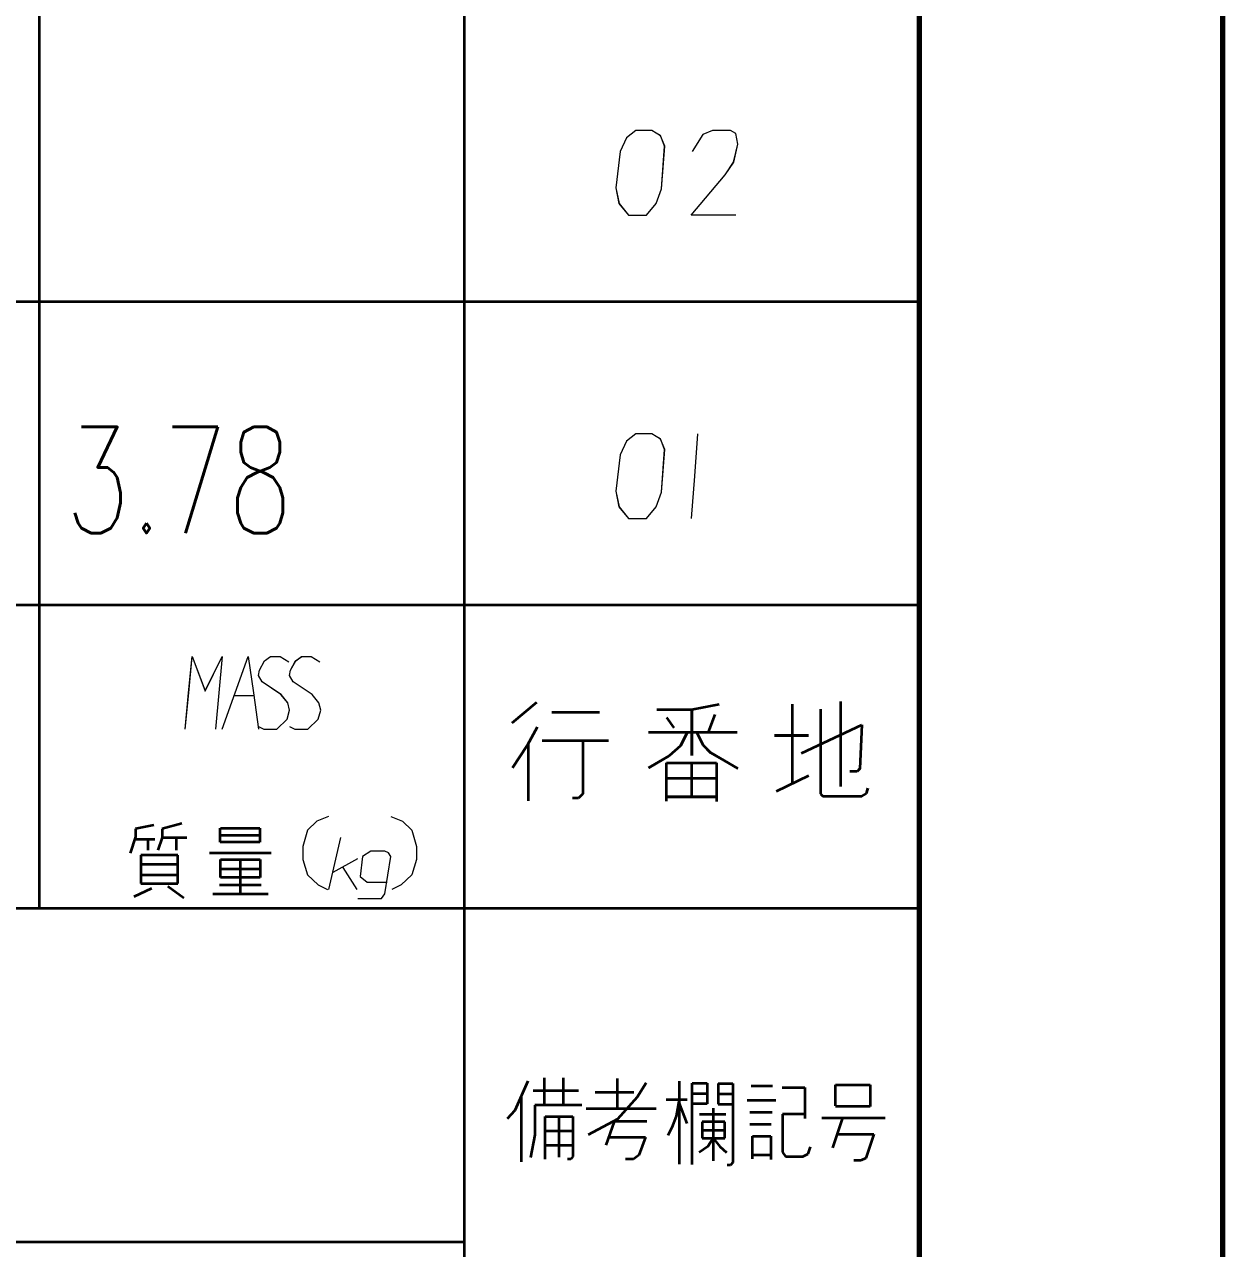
# Model space of a CAD drawing. Header units: millimetres. Extents: x 1333 to 104182, y -62616 to -5704.
# Drawn here: x 51364.57 to 51404.07, y -62463.49 to -62423.14 of the extents above; entities that cross this region are included whole.
import ezdxf
from ezdxf.enums import TextEntityAlignment as Align

# ---------------------------------------------------------------- set-up
doc = ezdxf.new("R2010")
doc.units = ezdxf.units.MM
doc.header["$LTSCALE"] = 0.5
for name, color, linetype in [('08', 1, 'Continuous'), ('11', 3, 'Continuous'), ('SHM_LABEL', 40, 'Continuous')]:
    doc.layers.add(name, color=color, linetype=linetype)
doc.styles.get("Standard").update_dxf_attribs({"font": 'simplex.shx'})

# ---------------------------------------------------------------- blocks, each defined once
blk = doc.blocks.new('D')
at = {"color": 7, "lineweight": 35}
for p, q in [((54356.08, -14049.043), (54076.08, -14049.043)), ((54356.08, -14069.043), (54076.08, -14069.043))]:
    blk.add_line(p, q, dxfattribs=at)
at = {"color": 7, "lineweight": 35, "ltscale": 0.25}
for p, q in [((54298.08, -14069.043), (54298.08, -14049.043)), ((54326.08, -14049.043), (54326.08, -14069.043))]:
    blk.add_line(p, q, dxfattribs=at)
blk = doc.blocks.new('arwear')
at = {"layer": '08', "color": 3, "xscale": 0.5, "yscale": 0.5, "zscale": 0.5}
for p in [(26347.04, -5582.506), (26347.04, -5592.506)]:
    blk.add_blockref('D', p, dxfattribs=at)
blk = doc.blocks.new('999')
at = {"color": 7, "lineweight": 70}
for p, q in [((75924.98, -10161.12), (75924.98, -11943.12)), ((75894.98, -10191.12), (75894.98, -11913.12))]:
    blk.add_line(p, q, dxfattribs=at)
at = {"color": 7, "lineweight": 35, "ltscale": 0.25}
for p, q in [((75807.98, -11391.12), (75807.98, -11331.12)), ((75849.98, -11361.12), (75849.98, -11391.12)), ((75894.98, -11391.12), (75894.98, -11361.12)), ((75807.98, -11421.12), (75807.98, -11391.12)), ((75849.98, -11391.12), (75849.98, -11421.12)), ((75894.98, -11421.12), (75894.98, -11391.12)), ((75807.98, -11451.12), (75807.98, -11421.12)), ((75807.98, -11451.12), (75807.98, -11421.12)), ((75849.98, -11421.12), (75849.98, -11451.12)), ((75849.98, -11421.12), (75849.98, -11451.12)), ((75894.98, -11451.12), (75894.98, -11421.12)), ((75894.98, -11451.12), (75894.98, -11421.12))]:
    blk.add_line(p, q, dxfattribs=at)
at = {"color": 7, "lineweight": 35}
for p, q in [((75894.98, -11391.12), (75474.98, -11391.12)), ((75894.98, -11421.12), (75474.98, -11421.12)), ((75894.98, -11421.12), (75474.98, -11421.12)), ((75894.98, -11421.12), (75474.98, -11421.12)), ((75894.98, -11451.12), (75474.98, -11451.12)), ((75894.98, -11451.12), (75474.98, -11451.12)), ((75894.98, -11451.12), (75474.98, -11451.12)), ((75894.98, -11451.12), (75474.98, -11451.12)), ((75849.98, -11451.12), (75849.98, -11913.12)), ((75894.98, -11451.12), (75894.98, -11913.12)), ((75849.98, -11484.12), (75474.98, -11484.12))]:
    blk.add_line(p, q, dxfattribs=at)
at = {"color": 7, "lineweight": 35, "ltscale": 0.02639}
blk.add_line((75857.12, -11430.76), (75854.69, -11432.79), dxfattribs=at)
blk.add_line((75857.12, -11430.76), (75854.69, -11432.79), dxfattribs=at)
at = {"color": 7, "lineweight": 35, "ltscale": 0.028625}
for p, q in [((75872.48, -11431.49), (75869.04, -11431.49)), ((75872.48, -11431.49), (75869.04, -11431.49)), ((75886.71, -11468.58), (75890.14, -11468.58)), ((75890.14, -11470.72), (75886.71, -11470.72))]:
    blk.add_line(p, q, dxfattribs=at)
at = {"color": 7, "lineweight": 35, "ltscale": 0.023127}
blk.add_line((75875.2, -11430.95), (75872.48, -11431.49), dxfattribs=at)
blk.add_line((75875.2, -11430.95), (75872.48, -11431.49), dxfattribs=at)
at = {"color": 7, "lineweight": 35, "ltscale": 0.037607}
blk.add_line((75872.48, -11431.49), (75872.48, -11436), dxfattribs=at)
blk.add_line((75872.48, -11431.49), (75872.48, -11436), dxfattribs=at)
at = {"color": 7, "lineweight": 35, "ltscale": 0.065408}
blk.add_line((75882.43, -11430.92), (75882.43, -11438.77), dxfattribs=at)
blk.add_line((75882.43, -11430.92), (75882.43, -11438.77), dxfattribs=at)
at = {"color": 7, "lineweight": 35, "ltscale": 0.069867}
blk.add_line((75885.21, -11431.4), (75885.21, -11439.78), dxfattribs=at)
blk.add_line((75885.21, -11431.4), (75885.21, -11439.78), dxfattribs=at)
at = {"color": 7, "lineweight": 35, "ltscale": 0.070016}
blk.add_line((75887.2, -11430.65), (75887.2, -11439.05), dxfattribs=at)
blk.add_line((75887.2, -11430.65), (75887.2, -11439.05), dxfattribs=at)
at = {"color": 7, "lineweight": 35, "ltscale": 0.03916}
blk.add_line((75858.67, -11431.72), (75863.37, -11431.72), dxfattribs=at)
blk.add_line((75858.67, -11431.72), (75863.37, -11431.72), dxfattribs=at)
at = {"color": 7, "lineweight": 35, "ltscale": 0.010549}
blk.add_line((75869.99, -11432.24), (75870.72, -11433.27), dxfattribs=at)
blk.add_line((75869.99, -11432.24), (75870.72, -11433.27), dxfattribs=at)
at = {"color": 7, "lineweight": 35, "ltscale": 0.015426}
blk.add_line((75874.76, -11431.95), (75874.1, -11433.68), dxfattribs=at)
blk.add_line((75874.76, -11431.95), (75874.1, -11433.68), dxfattribs=at)
at = {"color": 7, "lineweight": 35, "ltscale": 0.017352}
blk.add_line((75857.19, -11433.18), (75856.21, -11435.02), dxfattribs=at)
blk.add_line((75857.19, -11433.18), (75856.21, -11435.02), dxfattribs=at)
at = {"color": 7, "lineweight": 35, "ltscale": 0.072974}
blk.add_line((75868.21, -11433.68), (75876.96, -11433.68), dxfattribs=at)
blk.add_line((75868.21, -11433.68), (75876.96, -11433.68), dxfattribs=at)
at = {"color": 7, "lineweight": 35, "ltscale": 0.012622}
blk.add_line((75872.05, -11433.68), (75871.38, -11435.04), dxfattribs=at)
blk.add_line((75872.05, -11433.68), (75871.38, -11435.04), dxfattribs=at)
at = {"color": 7, "lineweight": 35, "ltscale": 0.012158}
blk.add_line((75872.96, -11433.68), (75873.62, -11434.99), dxfattribs=at)
blk.add_line((75872.96, -11433.68), (75873.62, -11434.99), dxfattribs=at)
at = {"color": 7, "lineweight": 35, "ltscale": 0.054833}
blk.add_line((75883.35, -11435.77), (75889.3, -11432.95), dxfattribs=at)
blk.add_line((75883.35, -11435.77), (75889.3, -11432.95), dxfattribs=at)
at = {"color": 7, "lineweight": 35, "ltscale": 0.036301}
blk.add_line((75889.3, -11432.95), (75889.12, -11437.3), dxfattribs=at)
blk.add_line((75889.3, -11432.95), (75889.12, -11437.3), dxfattribs=at)
at = {"color": 7, "lineweight": 35, "ltscale": 0.021878}
blk.add_line((75856.21, -11435.02), (75854.77, -11437.22), dxfattribs=at)
blk.add_line((75856.21, -11435.02), (75854.77, -11437.22), dxfattribs=at)
at = {"color": 7, "lineweight": 35, "ltscale": 0.046985}
blk.add_line((75856.31, -11434.84), (75856.31, -11440.48), dxfattribs=at)
blk.add_line((75856.31, -11434.84), (75856.31, -11440.48), dxfattribs=at)
at = {"color": 7, "lineweight": 35, "ltscale": 0.054578}
blk.add_line((75857.69, -11434.5), (75864.24, -11434.5), dxfattribs=at)
blk.add_line((75857.69, -11434.5), (75864.24, -11434.5), dxfattribs=at)
at = {"color": 7, "lineweight": 35, "ltscale": 0.044}
blk.add_line((75861.73, -11434.5), (75861.73, -11439.78), dxfattribs=at)
blk.add_line((75861.73, -11434.5), (75861.73, -11439.78), dxfattribs=at)
at = {"color": 7, "lineweight": 35, "ltscale": 0.012421}
blk.add_line((75871.38, -11435.04), (75870.25, -11436.02), dxfattribs=at)
blk.add_line((75871.38, -11435.04), (75870.25, -11436.02), dxfattribs=at)
at = {"color": 7, "lineweight": 35, "ltscale": 0.008514}
blk.add_line((75873.62, -11434.99), (75874.33, -11435.72), dxfattribs=at)
blk.add_line((75873.62, -11434.99), (75874.33, -11435.72), dxfattribs=at)
at = {"color": 7, "lineweight": 35, "ltscale": 0.02804}
blk.add_line((75880.67, -11434), (75884.03, -11434), dxfattribs=at)
blk.add_line((75880.67, -11434), (75884.03, -11434), dxfattribs=at)
at = {"color": 7, "lineweight": 35, "ltscale": 0.019623}
blk.add_line((75870.25, -11436.02), (75868.23, -11437.22), dxfattribs=at)
blk.add_line((75870.25, -11436.02), (75868.23, -11437.22), dxfattribs=at)
at = {"color": 7, "lineweight": 35, "ltscale": 0.025993}
blk.add_line((75874.33, -11435.72), (75877.04, -11437.27), dxfattribs=at)
blk.add_line((75874.33, -11435.72), (75877.04, -11437.27), dxfattribs=at)
at = {"color": 7, "lineweight": 35, "ltscale": 0.031512}
blk.add_line((75869.99, -11440.5), (75869.99, -11436.72), dxfattribs=at)
blk.add_line((75869.99, -11440.5), (75869.99, -11436.72), dxfattribs=at)
at = {"color": 7, "lineweight": 35, "ltscale": 0.041235}
for p, q in [((75869.99, -11436.72), (75874.94, -11436.72)), ((75869.99, -11436.72), (75874.94, -11436.72)), ((75869.99, -11438.23), (75874.94, -11438.23)), ((75869.99, -11438.23), (75874.94, -11438.23)), ((75869.99, -11440.07), (75874.94, -11440.07)), ((75869.99, -11440.07), (75874.94, -11440.07))]:
    blk.add_line(p, q, dxfattribs=at)
at = {"color": 7, "lineweight": 35, "ltscale": 0.027945}
blk.add_line((75872.46, -11436.72), (75872.46, -11440.07), dxfattribs=at)
blk.add_line((75872.46, -11436.72), (75872.46, -11440.07), dxfattribs=at)
at = {"color": 7, "lineweight": 35, "ltscale": 0.031812}
blk.add_line((75874.94, -11436.72), (75874.94, -11440.53), dxfattribs=at)
blk.add_line((75874.94, -11436.72), (75874.94, -11440.53), dxfattribs=at)
at = {"color": 7, "lineweight": 35, "ltscale": 0.003253}
blk.add_line((75889.12, -11437.3), (75888.84, -11437.57), dxfattribs=at)
blk.add_line((75889.12, -11437.3), (75888.84, -11437.57), dxfattribs=at)
at = {"color": 7, "lineweight": 35, "ltscale": 0.029468}
blk.add_line((75880.88, -11439.52), (75884.07, -11437.98), dxfattribs=at)
blk.add_line((75880.88, -11439.52), (75884.07, -11437.98), dxfattribs=at)
at = {"color": 7, "lineweight": 35, "ltscale": 0.006091}
blk.add_line((75888.84, -11437.57), (75888.11, -11437.57), dxfattribs=at)
blk.add_line((75888.84, -11437.57), (75888.11, -11437.57), dxfattribs=at)
at = {"color": 7, "lineweight": 35, "ltscale": 0.005248}
blk.add_line((75861.73, -11439.78), (75861.28, -11440.23), dxfattribs=at)
blk.add_line((75861.73, -11439.78), (75861.28, -11440.23), dxfattribs=at)
at = {"color": 7, "lineweight": 35, "ltscale": 0.002838}
blk.add_line((75885.21, -11439.78), (75885.44, -11440.03), dxfattribs=at)
blk.add_line((75885.21, -11439.78), (75885.44, -11440.03), dxfattribs=at)
at = {"color": 7, "lineweight": 35, "ltscale": 0.004571}
blk.add_line((75889.3, -11440.03), (75889.78, -11439.76), dxfattribs=at)
blk.add_line((75889.3, -11440.03), (75889.78, -11439.76), dxfattribs=at)
at = {"color": 7, "lineweight": 35, "ltscale": 0.004498}
blk.add_line((75889.78, -11439.76), (75889.92, -11439.24), dxfattribs=at)
blk.add_line((75889.78, -11439.76), (75889.92, -11439.24), dxfattribs=at)
at = {"color": 7, "lineweight": 35, "ltscale": 0.005042}
blk.add_line((75861.28, -11440.23), (75860.68, -11440.23), dxfattribs=at)
blk.add_line((75861.28, -11440.23), (75860.68, -11440.23), dxfattribs=at)
at = {"color": 7, "lineweight": 35, "ltscale": 0.03219}
blk.add_line((75885.44, -11440.03), (75889.3, -11440.03), dxfattribs=at)
blk.add_line((75885.44, -11440.03), (75889.3, -11440.03), dxfattribs=at)
at = {"color": 7, "lineweight": 35, "ltscale": 0.015447}
blk.add_line((75819.29, -11442.88), (75817.47, -11443.25), dxfattribs=at)
blk.add_line((75819.29, -11442.88), (75817.47, -11443.25), dxfattribs=at)
at = {"color": 7, "lineweight": 35, "ltscale": 0.006639}
blk.add_line((75817.47, -11443.25), (75817.48, -11444.04), dxfattribs=at)
blk.add_line((75817.47, -11443.25), (75817.48, -11444.04), dxfattribs=at)
at = {"color": 7, "lineweight": 35, "ltscale": 0.016794}
blk.add_line((75822.06, -11442.72), (75820.11, -11443.25), dxfattribs=at)
blk.add_line((75822.06, -11442.72), (75820.11, -11443.25), dxfattribs=at)
at = {"color": 7, "lineweight": 35, "ltscale": 0.007231}
blk.add_line((75820.11, -11443.25), (75820.12, -11444.11), dxfattribs=at)
blk.add_line((75820.11, -11443.25), (75820.12, -11444.11), dxfattribs=at)
at = {"color": 7, "lineweight": 35, "ltscale": 0.011401}
for p, q in [((75825.86, -11444.57), (75825.86, -11443.2)), ((75825.86, -11444.57), (75825.86, -11443.2)), ((75829.78, -11443.2), (75829.78, -11444.57)), ((75829.78, -11443.2), (75829.78, -11444.57))]:
    blk.add_line(p, q, dxfattribs=at)
at = {"color": 7, "lineweight": 35, "ltscale": 0.032544}
blk.add_line((75825.87, -11443.2), (75829.78, -11443.2), dxfattribs=at)
blk.add_line((75825.87, -11443.2), (75829.78, -11443.2), dxfattribs=at)
at = {"color": 7, "lineweight": 35, "ltscale": 0.01413}
blk.add_line((75817.48, -11444.04), (75816.95, -11445.65), dxfattribs=at)
blk.add_line((75817.48, -11444.04), (75816.95, -11445.65), dxfattribs=at)
at = {"color": 7, "lineweight": 35, "ltscale": 0.016614}
blk.add_line((75817.41, -11444.27), (75819.4, -11444.27), dxfattribs=at)
blk.add_line((75817.41, -11444.27), (75819.4, -11444.27), dxfattribs=at)
at = {"color": 7, "lineweight": 35, "ltscale": 0.008987}
blk.add_line((75818.69, -11444.27), (75818.69, -11445.35), dxfattribs=at)
blk.add_line((75818.69, -11444.27), (75818.69, -11445.35), dxfattribs=at)
at = {"color": 7, "lineweight": 35, "ltscale": 0.010905}
blk.add_line((75820.12, -11444.11), (75819.7, -11445.35), dxfattribs=at)
blk.add_line((75820.12, -11444.11), (75819.7, -11445.35), dxfattribs=at)
at = {"color": 7, "lineweight": 35, "ltscale": 0.020239}
blk.add_line((75820.12, -11444.11), (75822.55, -11444.11), dxfattribs=at)
blk.add_line((75820.12, -11444.11), (75822.55, -11444.11), dxfattribs=at)
at = {"color": 7, "lineweight": 35, "ltscale": 0.010315}
blk.add_line((75821.5, -11444.11), (75821.5, -11445.35), dxfattribs=at)
blk.add_line((75821.5, -11444.11), (75821.5, -11445.35), dxfattribs=at)
at = {"color": 7, "lineweight": 35, "ltscale": 0.032642}
for p, q in [((75825.86, -11443.87), (75829.78, -11443.87)), ((75825.86, -11443.87), (75829.78, -11443.87)), ((75829.78, -11444.57), (75825.86, -11444.57)), ((75829.78, -11444.57), (75825.86, -11444.57)), ((75825.89, -11446.3), (75829.8, -11446.3)), ((75825.89, -11446.3), (75829.8, -11446.3)), ((75825.89, -11447.21), (75829.8, -11447.21)), ((75825.89, -11447.21), (75829.8, -11447.21)), ((75829.8, -11448.08), (75825.89, -11448.08)), ((75829.8, -11448.08), (75825.89, -11448.08))]:
    blk.add_line(p, q, dxfattribs=at)
at = {"color": 7, "lineweight": 35, "ltscale": 0.030408}
for p, q in [((75821.66, -11445.84), (75818.01, -11445.84)), ((75821.66, -11445.84), (75818.01, -11445.84)), ((75818.01, -11446.73), (75821.66, -11446.73)), ((75818.01, -11446.73), (75821.66, -11446.73)), ((75818.01, -11447.8), (75821.66, -11447.8)), ((75818.01, -11447.8), (75821.66, -11447.8)), ((75818.01, -11448.67), (75821.66, -11448.67)), ((75818.01, -11448.67), (75821.66, -11448.67))]:
    blk.add_line(p, q, dxfattribs=at)
at = {"color": 7, "lineweight": 35, "ltscale": 0.023593}
for p, q in [((75818.01, -11445.84), (75818.01, -11448.67)), ((75818.01, -11445.84), (75818.01, -11448.67)), ((75821.66, -11448.67), (75821.66, -11445.84)), ((75821.66, -11448.67), (75821.66, -11445.84))]:
    blk.add_line(p, q, dxfattribs=at)
at = {"color": 7, "lineweight": 35, "ltscale": 0.050842}
blk.add_line((75824.79, -11445.63), (75830.9, -11445.63), dxfattribs=at)
blk.add_line((75824.79, -11445.63), (75830.9, -11445.63), dxfattribs=at)
at = {"color": 7, "lineweight": 35, "ltscale": 0.014771}
blk.add_line((75825.89, -11448.07), (75825.89, -11446.3), dxfattribs=at)
blk.add_line((75825.89, -11448.07), (75825.89, -11446.3), dxfattribs=at)
at = {"color": 7, "lineweight": 35, "ltscale": 0.028152}
blk.add_line((75827.82, -11446.3), (75827.82, -11449.68), dxfattribs=at)
blk.add_line((75827.82, -11446.3), (75827.82, -11449.68), dxfattribs=at)
at = {"color": 7, "lineweight": 35, "ltscale": 0.014868}
blk.add_line((75829.8, -11446.3), (75829.8, -11448.08), dxfattribs=at)
blk.add_line((75829.8, -11446.3), (75829.8, -11448.08), dxfattribs=at)
at = {"color": 7, "lineweight": 35, "ltscale": 0.016035}
blk.add_line((75819.05, -11449.15), (75817.32, -11449.99), dxfattribs=at)
blk.add_line((75819.05, -11449.15), (75817.32, -11449.99), dxfattribs=at)
at = {"color": 7, "lineweight": 35, "ltscale": 0.01644}
blk.add_line((75820.66, -11448.91), (75822.25, -11450.08), dxfattribs=at)
blk.add_line((75820.66, -11448.91), (75822.25, -11450.08), dxfattribs=at)
at = {"color": 7, "lineweight": 35, "ltscale": 0.034326}
blk.add_line((75825.8, -11448.78), (75829.92, -11448.78), dxfattribs=at)
blk.add_line((75825.8, -11448.78), (75829.92, -11448.78), dxfattribs=at)
at = {"color": 7, "lineweight": 35, "ltscale": 0.045605}
blk.add_line((75825.13, -11449.68), (75830.6, -11449.68), dxfattribs=at)
blk.add_line((75825.13, -11449.68), (75830.6, -11449.68), dxfattribs=at)
at = {"color": 7, "lineweight": 35, "ltscale": 0.026489}
blk.add_line((75856.29, -11468.2), (75854.98, -11471.1), dxfattribs=at)
at = {"color": 7, "lineweight": 35, "ltscale": 0.022592}
for p, q in [((75857.94, -11470.58), (75857.94, -11467.87)), ((75859.76, -11467.87), (75859.76, -11470.58))]:
    blk.add_line(p, q, dxfattribs=at)
at = {"color": 7, "lineweight": 35, "ltscale": 0.024792}
blk.add_line((75865.1, -11467.93), (75865.1, -11470.9), dxfattribs=at)
at = {"color": 7, "lineweight": 35, "ltscale": 0.013913}
blk.add_line((75867.97, -11468.38), (75867.08, -11469.79), dxfattribs=at)
at = {"color": 7, "lineweight": 35, "ltscale": 0.068463}
blk.add_line((75871.25, -11468.2), (75871.25, -11476.41), dxfattribs=at)
at = {"color": 7, "lineweight": 35, "ltscale": 0.012268}
for p, q in [((75872.53, -11468.41), (75874, -11468.41)), ((75872.53, -11469.42), (75874, -11469.42)), ((75874, -11470.45), (75872.53, -11470.45))]:
    blk.add_line(p, q, dxfattribs=at)
at = {"color": 7, "lineweight": 35, "ltscale": 0.067004}
blk.add_line((75872.53, -11476.45), (75872.53, -11468.41), dxfattribs=at)
at = {"color": 7, "lineweight": 35, "ltscale": 0.016992}
blk.add_line((75874, -11468.41), (75874, -11470.45), dxfattribs=at)
at = {"color": 7, "lineweight": 35, "ltscale": 0.016995}
blk.add_line((75875.11, -11468.43), (75875.11, -11470.47), dxfattribs=at)
at = {"color": 7, "lineweight": 35, "ltscale": 0.012109}
for p, q in [((75875.11, -11468.43), (75876.56, -11468.43)), ((75875.11, -11469.46), (75876.56, -11469.46)), ((75875.11, -11470.47), (75876.56, -11470.47))]:
    blk.add_line(p, q, dxfattribs=at)
at = {"color": 7, "lineweight": 35, "ltscale": 0.065225}
blk.add_line((75876.56, -11468.43), (75876.56, -11476.26), dxfattribs=at)
at = {"color": 7, "lineweight": 35, "ltscale": 0.017529}
blk.add_line((75878.36, -11468.67), (75880.47, -11468.67), dxfattribs=at)
at = {"color": 7, "lineweight": 35, "ltscale": 0.018738}
blk.add_line((75881.44, -11468.84), (75883.68, -11468.84), dxfattribs=at)
at = {"color": 7, "lineweight": 35, "ltscale": 0.025366}
blk.add_line((75883.68, -11468.84), (75883.68, -11471.89), dxfattribs=at)
at = {"color": 7, "lineweight": 35, "ltscale": 0.017297}
blk.add_line((75886.71, -11470.65), (75886.71, -11468.58), dxfattribs=at)
at = {"color": 7, "lineweight": 35, "ltscale": 0.017828}
blk.add_line((75890.14, -11468.58), (75890.14, -11470.72), dxfattribs=at)
at = {"color": 7, "lineweight": 35, "ltscale": 0.05408}
blk.add_line((75855.62, -11469.69), (75855.62, -11476.18), dxfattribs=at)
at = {"color": 7, "lineweight": 35, "ltscale": 0.037341}
blk.add_line((75856.8, -11469.13), (75861.28, -11469.13), dxfattribs=at)
at = {"color": 7, "lineweight": 35, "ltscale": 0.03197}
blk.add_line((75862.92, -11469.31), (75866.76, -11469.31), dxfattribs=at)
at = {"color": 7, "lineweight": 35, "ltscale": 0.024245}
blk.add_line((75867.08, -11469.79), (75865.14, -11471.96), dxfattribs=at)
at = {"color": 7, "lineweight": 35, "ltscale": 0.017285}
blk.add_line((75869.97, -11470.02), (75872.05, -11470.02), dxfattribs=at)
at = {"color": 7, "lineweight": 35, "ltscale": 0.013968}
blk.add_line((75871.25, -11470.02), (75870.96, -11471.67), dxfattribs=at)
at = {"color": 7, "lineweight": 35, "ltscale": 0.023584}
blk.add_line((75877.98, -11470.1), (75880.81, -11470.1), dxfattribs=at)
at = {"color": 7, "lineweight": 35, "ltscale": 0.009398}
blk.add_line((75854.98, -11471.1), (75854.22, -11471.93), dxfattribs=at)
at = {"color": 7, "lineweight": 35, "ltscale": 0.038745}
blk.add_line((75861.62, -11470.58), (75856.97, -11470.58), dxfattribs=at)
at = {"color": 7, "lineweight": 35, "ltscale": 0.024649}
blk.add_line((75856.97, -11470.58), (75856.97, -11473.53), dxfattribs=at)
at = {"color": 7, "lineweight": 35, "ltscale": 0.057776}
blk.add_line((75862.05, -11470.9), (75868.98, -11470.9), dxfattribs=at)
at = {"color": 7, "lineweight": 35, "ltscale": 0.018589}
blk.add_line((75871.2, -11470.31), (75872.01, -11472.39), dxfattribs=at)
at = {"color": 7, "lineweight": 35, "ltscale": 0.021643}
blk.add_line((75873.27, -11471.46), (75875.86, -11471.46), dxfattribs=at)
at = {"color": 7, "lineweight": 35, "ltscale": 0.043378}
blk.add_line((75874.62, -11470.88), (75874.62, -11476.08), dxfattribs=at)
at = {"color": 7, "lineweight": 35, "ltscale": 0.018542}
for p, q in [((75878.22, -11471.27), (75880.44, -11471.27)), ((75883.68, -11471.46), (75881.46, -11471.46))]:
    blk.add_line(p, q, dxfattribs=at)
at = {"color": 7, "lineweight": 35, "ltscale": 0.022888}
for p, q in [((75857.99, -11471.69), (75860.73, -11471.69)), ((75857.99, -11473.13), (75860.73, -11473.13)), ((75857.99, -11474.53), (75860.73, -11474.53))]:
    blk.add_line(p, q, dxfattribs=at)
at = {"color": 7, "lineweight": 35, "ltscale": 0.035175}
blk.add_line((75857.99, -11475.91), (75857.99, -11471.69), dxfattribs=at)
at = {"color": 7, "lineweight": 35, "ltscale": 0.033734}
blk.add_line((75859.33, -11471.69), (75859.33, -11475.73), dxfattribs=at)
at = {"color": 7, "lineweight": 35, "ltscale": 0.033121}
blk.add_line((75860.73, -11471.69), (75860.73, -11475.66), dxfattribs=at)
at = {"color": 7, "lineweight": 35, "ltscale": 0.027368}
blk.add_line((75865.14, -11471.96), (75862.25, -11473.52), dxfattribs=at)
at = {"color": 7, "lineweight": 35, "ltscale": 0.020655}
blk.add_line((75864.83, -11472.2), (75863.98, -11474.53), dxfattribs=at)
at = {"color": 7, "lineweight": 35, "ltscale": 0.026672}
blk.add_line((75868.03, -11472.2), (75864.83, -11472.2), dxfattribs=at)
at = {"color": 7, "lineweight": 35, "ltscale": 0.010094}
blk.add_line((75870.96, -11471.67), (75870.52, -11472.8), dxfattribs=at)
at = {"color": 7, "lineweight": 35, "ltscale": 0.013272}
for p, q in [((75873.52, -11472.24), (75873.52, -11473.83)), ((75875.75, -11473.83), (75875.75, -11472.24))]:
    blk.add_line(p, q, dxfattribs=at)
at = {"color": 7, "lineweight": 35, "ltscale": 0.018579}
for p, q in [((75875.75, -11472.24), (75873.52, -11472.24)), ((75873.52, -11473.05), (75875.75, -11473.05)), ((75873.52, -11473.83), (75875.75, -11473.83))]:
    blk.add_line(p, q, dxfattribs=at)
at = {"color": 7, "lineweight": 35, "ltscale": 0.017737}
blk.add_line((75878.22, -11472.47), (75880.35, -11472.47), dxfattribs=at)
at = {"color": 7, "lineweight": 35, "ltscale": 0.031509}
blk.add_line((75881.46, -11471.46), (75881.46, -11475.24), dxfattribs=at)
at = {"color": 7, "lineweight": 35, "ltscale": 0.052173}
blk.add_line((75885.36, -11471.84), (75891.62, -11471.84), dxfattribs=at)
at = {"color": 7, "lineweight": 35, "ltscale": 0.026109}
blk.add_line((75887.4, -11471.84), (75886.4, -11474.81), dxfattribs=at)
at = {"color": 7, "lineweight": 35, "ltscale": 0.018816}
blk.add_line((75856.97, -11473.53), (75856.55, -11475.75), dxfattribs=at)
at = {"color": 7, "lineweight": 35, "ltscale": 0.030383}
blk.add_line((75864.27, -11473.74), (75867.92, -11473.74), dxfattribs=at)
at = {"color": 7, "lineweight": 35, "ltscale": 0.015813}
blk.add_line((75867.92, -11473.74), (75867.27, -11475.53), dxfattribs=at)
at = {"color": 7, "lineweight": 35, "ltscale": 0.007452}
blk.add_line((75870.52, -11472.8), (75870.11, -11473.59), dxfattribs=at)
at = {"color": 7, "lineweight": 35, "ltscale": 0.008432}
blk.add_line((75874.62, -11473.83), (75874.08, -11474.68), dxfattribs=at)
at = {"color": 7, "lineweight": 35, "ltscale": 0.008768}
blk.add_line((75874.62, -11473.83), (75875.26, -11474.66), dxfattribs=at)
at = {"color": 7, "lineweight": 35, "ltscale": 0.018582}
blk.add_line((75878.48, -11475.88), (75878.48, -11473.65), dxfattribs=at)
at = {"color": 7, "lineweight": 35, "ltscale": 0.015125}
for p, q in [((75878.48, -11473.65), (75880.3, -11473.65)), ((75878.48, -11475.49), (75880.3, -11475.49))]:
    blk.add_line(p, q, dxfattribs=at)
at = {"color": 7, "lineweight": 35, "ltscale": 0.019067}
blk.add_line((75880.3, -11473.65), (75880.3, -11475.94), dxfattribs=at)
at = {"color": 7, "lineweight": 35, "ltscale": 0.030469}
blk.add_line((75886.86, -11473.45), (75890.51, -11473.45), dxfattribs=at)
at = {"color": 7, "lineweight": 35, "ltscale": 0.020978}
blk.add_line((75890.51, -11473.45), (75889.71, -11475.83), dxfattribs=at)
at = {"color": 7, "lineweight": 35, "ltscale": 0.008515}
blk.add_line((75874.08, -11474.68), (75873.23, -11475.25), dxfattribs=at)
at = {"color": 7, "lineweight": 35, "ltscale": 0.007557}
blk.add_line((75875.26, -11474.66), (75875.94, -11475.26), dxfattribs=at)
at = {"color": 7, "lineweight": 35, "ltscale": 0.006296}
blk.add_line((75884, -11475.41), (75884.24, -11474.7), dxfattribs=at)
at = {"color": 7, "lineweight": 35, "ltscale": 0.002612}
blk.add_line((75860.52, -11475.93), (75860.21, -11475.93), dxfattribs=at)
at = {"color": 7, "lineweight": 35, "ltscale": 0.002874}
blk.add_line((75860.73, -11475.66), (75860.52, -11475.93), dxfattribs=at)
at = {"color": 7, "lineweight": 35, "ltscale": 0.006799}
blk.add_line((75866.74, -11475.92), (75865.92, -11475.92), dxfattribs=at)
at = {"color": 7, "lineweight": 35, "ltscale": 0.005517}
blk.add_line((75867.27, -11475.53), (75866.74, -11475.92), dxfattribs=at)
at = {"color": 7, "lineweight": 35, "ltscale": 0.002853}
blk.add_line((75876.56, -11476.26), (75876.32, -11476.5), dxfattribs=at)
at = {"color": 7, "lineweight": 35, "ltscale": 0.004298}
blk.add_line((75881.46, -11475.24), (75881.76, -11475.66), dxfattribs=at)
at = {"color": 7, "lineweight": 35, "ltscale": 0.014221}
blk.add_line((75881.76, -11475.66), (75883.47, -11475.66), dxfattribs=at)
at = {"color": 7, "lineweight": 35, "ltscale": 0.004869}
blk.add_line((75883.47, -11475.66), (75884, -11475.41), dxfattribs=at)
at = {"color": 7, "lineweight": 35, "ltscale": 0.005664}
blk.add_line((75889.21, -11476.06), (75888.53, -11476.06), dxfattribs=at)
at = {"color": 7, "lineweight": 35, "ltscale": 0.0046}
blk.add_line((75889.71, -11475.83), (75889.21, -11476.06), dxfattribs=at)
at = {"color": 7, "lineweight": 35, "ltscale": 0.002832}
blk.add_line((75876.32, -11476.5), (75875.98, -11476.5), dxfattribs=at)
at = {"color": 7, "lineweight": 13}
for points in [[(75868.02, -11382.57), (75868.97, -11381.42), (75869.49, -11379.95), (75869.81, -11375.75), (75869.39, -11374.7), (75868.55, -11374.17), (75866.97, -11374.17), (75866.03, -11374.91), (75865.4, -11376.27), (75864.98, -11379.84), (75865.29, -11381.42), (75866.24, -11382.57)], [(75868.02, -11412.57), (75868.97, -11411.42), (75869.49, -11409.95), (75869.81, -11405.75), (75869.39, -11404.7), (75868.55, -11404.17), (75866.97, -11404.17), (75866.03, -11404.91), (75865.4, -11406.27), (75864.98, -11409.84), (75865.29, -11411.42), (75866.24, -11412.57)]]:
    blk.add_lwpolyline(points, close=True, dxfattribs=at)
for points in [[(75876.84, -11382.57), (75872.43, -11382.57), (75875.79, -11378.58), (75876.63, -11377.32), (75877.05, -11375.54), (75876.84, -11374.49), (75876.32, -11374.17), (75874.53, -11374.17), (75873.59, -11374.59), (75872.54, -11376.27)], [(75873.06, -11404.17), (75872.75, -11408.37), (75872.43, -11412.57)], [(75822.4, -11433.4), (75822.74, -11429.8), (75823.08, -11426.2), (75824.36, -11429.62), (75826.06, -11426.2), (75825.72, -11429.8), (75825.38, -11433.4)], [(75822.4, -11433.4), (75822.74, -11429.8), (75823.08, -11426.2), (75824.36, -11429.62), (75826.06, -11426.2), (75825.72, -11429.8), (75825.38, -11433.4)], [(75826.06, -11433.4), (75827.34, -11429.8), (75828.62, -11426.2), (75829.14, -11429.8), (75829.65, -11433.4)], [(75826.06, -11433.4), (75827.34, -11429.8), (75828.62, -11426.2), (75829.14, -11429.8), (75829.65, -11433.4)], [(75829.65, -11433.13), (75830.16, -11433.4), (75831.44, -11433.4), (75832.46, -11432.41), (75832.72, -11431.51), (75832.55, -11430.79), (75831.87, -11429.98), (75829.99, -11428.72), (75829.65, -11428.09), (75829.73, -11427.55), (75830.24, -11426.65), (75830.84, -11426.2), (75831.78, -11426.2), (75832.63, -11426.74)], [(75829.65, -11433.13), (75830.16, -11433.4), (75831.44, -11433.4), (75832.46, -11432.41), (75832.72, -11431.51), (75832.55, -11430.79), (75831.87, -11429.98), (75829.99, -11428.72), (75829.65, -11428.09), (75829.73, -11427.55), (75830.24, -11426.65), (75830.84, -11426.2), (75831.78, -11426.2), (75832.63, -11426.74)], [(75832.72, -11433.13), (75833.23, -11433.4), (75834.51, -11433.4), (75835.53, -11432.41), (75835.79, -11431.51), (75835.62, -11430.79), (75834.94, -11429.98), (75833.06, -11428.72), (75832.72, -11428.09), (75832.8, -11427.55), (75833.32, -11426.65), (75833.91, -11426.2), (75834.85, -11426.2), (75835.71, -11426.74)], [(75832.72, -11433.13), (75833.23, -11433.4), (75834.51, -11433.4), (75835.53, -11432.41), (75835.79, -11431.51), (75835.62, -11430.79), (75834.94, -11429.98), (75833.06, -11428.72), (75832.72, -11428.09), (75832.8, -11427.55), (75833.32, -11426.65), (75833.91, -11426.2), (75834.85, -11426.2), (75835.71, -11426.74)], [(75827.26, -11430.07), (75829.14, -11430.07)], [(75827.26, -11430.07), (75829.14, -11430.07)], [(75836.58, -11442.04), (75835.42, -11442.49), (75834.49, -11443.39), (75834.03, -11445.01), (75834.03, -11446.27), (75834.49, -11447.8), (75835.53, -11448.79), (75836.46, -11449.24)], [(75836.58, -11442.04), (75835.42, -11442.49), (75834.49, -11443.39), (75834.03, -11445.01), (75834.03, -11446.27), (75834.49, -11447.8), (75835.53, -11448.79), (75836.46, -11449.24)], [(75842.72, -11442.04), (75843.88, -11442.49), (75844.81, -11443.39), (75845.27, -11445.01), (75845.27, -11446.27), (75844.81, -11447.8), (75843.76, -11448.79), (75842.84, -11449.24)], [(75842.72, -11442.04), (75843.88, -11442.49), (75844.81, -11443.39), (75845.27, -11445.01), (75845.27, -11446.27), (75844.81, -11447.8), (75843.76, -11448.79), (75842.84, -11449.24)], [(75837.74, -11444.11), (75836.58, -11449.24)], [(75837.74, -11444.11), (75836.58, -11449.24)], [(75839.47, -11450.14), (75841.79, -11450.14), (75842.14, -11449.69), (75842.72, -11446), (75842.49, -11445.64), (75842.14, -11445.46), (75840.75, -11445.46), (75839.94, -11446), (75839.71, -11447.98), (75840.4, -11448.52), (75842.37, -11448.52)], [(75839.47, -11450.14), (75841.79, -11450.14), (75842.14, -11449.69), (75842.72, -11446), (75842.49, -11445.64), (75842.14, -11445.46), (75840.75, -11445.46), (75839.94, -11446), (75839.71, -11447.98), (75840.4, -11448.52), (75842.37, -11448.52)], [(75837.04, -11447.53), (75839.47, -11446.18)], [(75837.04, -11447.53), (75839.47, -11446.18)], [(75837.97, -11447.08), (75839.36, -11449.24)], [(75837.97, -11447.08), (75839.36, -11449.24)]]:
    blk.add_lwpolyline(points, dxfattribs=at)

msp = doc.modelspace()

# ---------------------------------------------------------------- linework, layer by layer
at = {"color": 7, "lineweight": 70}
for p, q in [((51404.067, -62022.279), (51404.067, -62616.279)), ((51394.067, -62032.279), (51394.067, -62606.279))]:
    msp.add_line(p, q, dxfattribs=at)
at = {"color": 7, "lineweight": 35, "ltscale": 0.25}
for p, q in [((51394.067, -62432.279), (51394.067, -62422.279)), ((51394.067, -62442.279), (51394.067, -62432.279)), ((51365.067, -62452.279), (51365.067, -62442.279)), ((51365.067, -62452.279), (51365.067, -62442.279)), ((51379.067, -62442.279), (51379.067, -62452.279)), ((51379.067, -62442.279), (51379.067, -62452.279)), ((51394.067, -62452.279), (51394.067, -62442.279)), ((51394.067, -62452.279), (51394.067, -62442.279))]:
    msp.add_line(p, q, dxfattribs=at)
at = {"color": 7, "lineweight": 35}
for p, q in [((51394.067, -62442.279), (51254.067, -62442.279)), ((51394.067, -62442.279), (51254.067, -62442.279)), ((51394.067, -62442.279), (51254.067, -62442.279)), ((51394.067, -62452.279), (51254.067, -62452.279)), ((51394.067, -62452.279), (51254.067, -62452.279)), ((51394.067, -62452.279), (51254.067, -62452.279)), ((51394.067, -62452.279), (51254.067, -62452.279)), ((51379.067, -62452.279), (51379.067, -62606.279)), ((51394.067, -62452.279), (51394.067, -62606.279))]:
    msp.add_line(p, q, dxfattribs=at)
at = {"color": 7, "lineweight": 35, "ltscale": 0.02639}
msp.add_line((51381.448, -62445.493), (51380.637, -62446.168), dxfattribs=at)
msp.add_line((51381.448, -62445.493), (51380.637, -62446.168), dxfattribs=at)
at = {"color": 7, "lineweight": 35, "ltscale": 0.028625}
msp.add_line((51386.567, -62445.736), (51385.422, -62445.736), dxfattribs=at)
msp.add_line((51386.567, -62445.736), (51385.422, -62445.736), dxfattribs=at)
at = {"color": 7, "lineweight": 35, "ltscale": 0.023127}
msp.add_line((51387.475, -62445.557), (51386.567, -62445.736), dxfattribs=at)
msp.add_line((51387.475, -62445.557), (51386.567, -62445.736), dxfattribs=at)
at = {"color": 7, "lineweight": 35, "ltscale": 0.037607}
msp.add_line((51386.567, -62445.736), (51386.567, -62447.24), dxfattribs=at)
msp.add_line((51386.567, -62445.736), (51386.567, -62447.24), dxfattribs=at)
at = {"color": 7, "lineweight": 35, "ltscale": 0.065408}
msp.add_line((51389.884, -62445.545), (51389.884, -62448.162), dxfattribs=at)
msp.add_line((51389.884, -62445.545), (51389.884, -62448.162), dxfattribs=at)
at = {"color": 7, "lineweight": 35, "ltscale": 0.069867}
msp.add_line((51390.81, -62445.706), (51390.81, -62448.5), dxfattribs=at)
msp.add_line((51390.81, -62445.706), (51390.81, -62448.5), dxfattribs=at)
at = {"color": 7, "lineweight": 35, "ltscale": 0.070016}
msp.add_line((51391.474, -62445.456), (51391.474, -62448.257), dxfattribs=at)
msp.add_line((51391.474, -62445.456), (51391.474, -62448.257), dxfattribs=at)
at = {"color": 7, "lineweight": 35, "ltscale": 0.03916}
msp.add_line((51381.963, -62445.813), (51383.53, -62445.813), dxfattribs=at)
msp.add_line((51381.963, -62445.813), (51383.53, -62445.813), dxfattribs=at)
at = {"color": 7, "lineweight": 35, "ltscale": 0.010549}
msp.add_line((51385.737, -62445.985), (51385.98, -62446.33), dxfattribs=at)
msp.add_line((51385.737, -62445.985), (51385.98, -62446.33), dxfattribs=at)
at = {"color": 7, "lineweight": 35, "ltscale": 0.015426}
msp.add_line((51387.327, -62445.89), (51387.107, -62446.467), dxfattribs=at)
msp.add_line((51387.327, -62445.89), (51387.107, -62446.467), dxfattribs=at)
at = {"color": 7, "lineweight": 35, "ltscale": 0.017352}
msp.add_line((51381.471, -62446.3), (51381.145, -62446.913), dxfattribs=at)
msp.add_line((51381.471, -62446.3), (51381.145, -62446.913), dxfattribs=at)
at = {"color": 7, "lineweight": 35, "ltscale": 0.072974}
msp.add_line((51385.144, -62446.467), (51388.063, -62446.467), dxfattribs=at)
msp.add_line((51385.144, -62446.467), (51388.063, -62446.467), dxfattribs=at)
at = {"color": 7, "lineweight": 35, "ltscale": 0.012622}
msp.add_line((51386.425, -62446.467), (51386.2, -62446.919), dxfattribs=at)
msp.add_line((51386.425, -62446.467), (51386.2, -62446.919), dxfattribs=at)
at = {"color": 7, "lineweight": 35, "ltscale": 0.012158}
msp.add_line((51386.728, -62446.467), (51386.947, -62446.901), dxfattribs=at)
msp.add_line((51386.728, -62446.467), (51386.947, -62446.901), dxfattribs=at)
at = {"color": 7, "lineweight": 35, "ltscale": 0.054833}
msp.add_line((51390.192, -62447.163), (51392.174, -62446.223), dxfattribs=at)
msp.add_line((51390.192, -62447.163), (51392.174, -62446.223), dxfattribs=at)
at = {"color": 7, "lineweight": 35, "ltscale": 0.036301}
msp.add_line((51392.174, -62446.223), (51392.115, -62447.674), dxfattribs=at)
msp.add_line((51392.174, -62446.223), (51392.115, -62447.674), dxfattribs=at)
at = {"color": 7, "lineweight": 35, "ltscale": 0.021878}
msp.add_line((51381.145, -62446.913), (51380.664, -62447.644), dxfattribs=at)
msp.add_line((51381.145, -62446.913), (51380.664, -62447.644), dxfattribs=at)
at = {"color": 7, "lineweight": 35, "ltscale": 0.046985}
msp.add_line((51381.176, -62446.853), (51381.176, -62448.732), dxfattribs=at)
msp.add_line((51381.176, -62446.853), (51381.176, -62448.732), dxfattribs=at)
at = {"color": 7, "lineweight": 35, "ltscale": 0.054578}
msp.add_line((51381.637, -62446.74), (51383.82, -62446.74), dxfattribs=at)
msp.add_line((51381.637, -62446.74), (51383.82, -62446.74), dxfattribs=at)
at = {"color": 7, "lineweight": 35, "ltscale": 0.044}
msp.add_line((51382.984, -62446.74), (51382.984, -62448.5), dxfattribs=at)
msp.add_line((51382.984, -62446.74), (51382.984, -62448.5), dxfattribs=at)
at = {"color": 7, "lineweight": 35, "ltscale": 0.012421}
msp.add_line((51386.2, -62446.919), (51385.826, -62447.246), dxfattribs=at)
msp.add_line((51386.2, -62446.919), (51385.826, -62447.246), dxfattribs=at)
at = {"color": 7, "lineweight": 35, "ltscale": 0.008514}
msp.add_line((51386.947, -62446.901), (51387.185, -62447.145), dxfattribs=at)
msp.add_line((51386.947, -62446.901), (51387.185, -62447.145), dxfattribs=at)
at = {"color": 7, "lineweight": 35, "ltscale": 0.02804}
msp.add_line((51389.296, -62446.574), (51390.418, -62446.574), dxfattribs=at)
msp.add_line((51389.296, -62446.574), (51390.418, -62446.574), dxfattribs=at)
at = {"color": 7, "lineweight": 35, "ltscale": 0.019623}
msp.add_line((51385.826, -62447.246), (51385.149, -62447.644), dxfattribs=at)
msp.add_line((51385.826, -62447.246), (51385.149, -62447.644), dxfattribs=at)
at = {"color": 7, "lineweight": 35, "ltscale": 0.025993}
msp.add_line((51387.185, -62447.145), (51388.086, -62447.662), dxfattribs=at)
msp.add_line((51387.185, -62447.145), (51388.086, -62447.662), dxfattribs=at)
at = {"color": 7, "lineweight": 35, "ltscale": 0.031512}
msp.add_line((51385.737, -62448.738), (51385.737, -62447.478), dxfattribs=at)
msp.add_line((51385.737, -62448.738), (51385.737, -62447.478), dxfattribs=at)
at = {"color": 7, "lineweight": 35, "ltscale": 0.041235}
for p, q in [((51385.737, -62447.478), (51387.386, -62447.478)), ((51385.737, -62447.478), (51387.386, -62447.478)), ((51385.737, -62447.983), (51387.386, -62447.983)), ((51385.737, -62447.983), (51387.386, -62447.983)), ((51385.737, -62448.595), (51387.386, -62448.595)), ((51385.737, -62448.595), (51387.386, -62448.595))]:
    msp.add_line(p, q, dxfattribs=at)
at = {"color": 7, "lineweight": 35, "ltscale": 0.027945}
msp.add_line((51386.562, -62447.478), (51386.562, -62448.595), dxfattribs=at)
msp.add_line((51386.562, -62447.478), (51386.562, -62448.595), dxfattribs=at)
at = {"color": 7, "lineweight": 35, "ltscale": 0.031812}
msp.add_line((51387.386, -62447.478), (51387.386, -62448.75), dxfattribs=at)
msp.add_line((51387.386, -62447.478), (51387.386, -62448.75), dxfattribs=at)
at = {"color": 7, "lineweight": 35, "ltscale": 0.006091}
msp.add_line((51392.02, -62447.763), (51391.776, -62447.763), dxfattribs=at)
msp.add_line((51392.02, -62447.763), (51391.776, -62447.763), dxfattribs=at)
at = {"color": 7, "lineweight": 35, "ltscale": 0.003253}
msp.add_line((51392.115, -62447.674), (51392.02, -62447.763), dxfattribs=at)
msp.add_line((51392.115, -62447.674), (51392.02, -62447.763), dxfattribs=at)
at = {"color": 7, "lineweight": 35, "ltscale": 0.029468}
msp.add_line((51389.368, -62448.411), (51390.43, -62447.9), dxfattribs=at)
msp.add_line((51389.368, -62448.411), (51390.43, -62447.9), dxfattribs=at)
at = {"color": 7, "lineweight": 35, "ltscale": 0.005248}
msp.add_line((51382.984, -62448.5), (51382.835, -62448.649), dxfattribs=at)
msp.add_line((51382.984, -62448.5), (51382.835, -62448.649), dxfattribs=at)
at = {"color": 7, "lineweight": 35, "ltscale": 0.002838}
msp.add_line((51390.81, -62448.5), (51390.887, -62448.584), dxfattribs=at)
msp.add_line((51390.81, -62448.5), (51390.887, -62448.584), dxfattribs=at)
at = {"color": 7, "lineweight": 35, "ltscale": 0.03219}
msp.add_line((51390.887, -62448.584), (51392.174, -62448.584), dxfattribs=at)
msp.add_line((51390.887, -62448.584), (51392.174, -62448.584), dxfattribs=at)
at = {"color": 7, "lineweight": 35, "ltscale": 0.004571}
msp.add_line((51392.174, -62448.584), (51392.333, -62448.492), dxfattribs=at)
msp.add_line((51392.174, -62448.584), (51392.333, -62448.492), dxfattribs=at)
at = {"color": 7, "lineweight": 35, "ltscale": 0.004498}
msp.add_line((51392.333, -62448.492), (51392.379, -62448.318), dxfattribs=at)
msp.add_line((51392.333, -62448.492), (51392.379, -62448.318), dxfattribs=at)
at = {"color": 7, "lineweight": 35, "ltscale": 0.005042}
msp.add_line((51382.835, -62448.649), (51382.634, -62448.649), dxfattribs=at)
msp.add_line((51382.835, -62448.649), (51382.634, -62448.649), dxfattribs=at)
at = {"color": 3}
msp.add_lwpolyline([(50563.067, -62022.279), (51404.067, -62022.279), (51404.067, -62616.279), (50563.067, -62616.279)], close=True, dxfattribs=at)
msp.add_lwpolyline([(50563.067, -62022.279), (51404.067, -62022.279), (51404.067, -62616.279), (50563.067, -62616.279)], close=True, dxfattribs=at)
at = {"color": 7, "lineweight": 13}
for points in [[(51385.082, -62429.429), (51385.397, -62429.044), (51385.572, -62428.554), (51385.677, -62427.154), (51385.537, -62426.804), (51385.257, -62426.629), (51384.732, -62426.629), (51384.417, -62426.874), (51384.207, -62427.329), (51384.067, -62428.519), (51384.172, -62429.044), (51384.487, -62429.429)], [(51385.082, -62439.429), (51385.397, -62439.044), (51385.572, -62438.554), (51385.677, -62437.154), (51385.537, -62436.804), (51385.257, -62436.629), (51384.732, -62436.629), (51384.417, -62436.874), (51384.207, -62437.329), (51384.067, -62438.519), (51384.172, -62439.044), (51384.487, -62439.429)]]:
    msp.add_lwpolyline(points, close=True, dxfattribs=at)
for points in [[(51388.022, -62429.429), (51386.552, -62429.429), (51387.672, -62428.099), (51387.952, -62427.679), (51388.092, -62427.084), (51388.022, -62426.734), (51387.847, -62426.629), (51387.252, -62426.629), (51386.937, -62426.769), (51386.587, -62427.329)], [(51386.762, -62436.629), (51386.657, -62438.029), (51386.552, -62439.429)], [(51369.873, -62446.372), (51369.986, -62445.172), (51370.1, -62443.972), (51370.527, -62445.112), (51371.095, -62443.972), (51370.982, -62445.172), (51370.868, -62446.372)], [(51369.873, -62446.372), (51369.986, -62445.172), (51370.1, -62443.972), (51370.527, -62445.112), (51371.095, -62443.972), (51370.982, -62445.172), (51370.868, -62446.372)], [(51371.095, -62446.372), (51371.522, -62445.172), (51371.949, -62443.972), (51372.119, -62445.172), (51372.29, -62446.372)], [(51371.095, -62446.372), (51371.522, -62445.172), (51371.949, -62443.972), (51372.119, -62445.172), (51372.29, -62446.372)], [(51372.29, -62446.282), (51372.461, -62446.372), (51372.887, -62446.372), (51373.228, -62446.042), (51373.314, -62445.742), (51373.257, -62445.502), (51373.029, -62445.232), (51372.404, -62444.812), (51372.29, -62444.602), (51372.318, -62444.422), (51372.489, -62444.122), (51372.688, -62443.972), (51373.001, -62443.972), (51373.285, -62444.152)], [(51372.29, -62446.282), (51372.461, -62446.372), (51372.887, -62446.372), (51373.228, -62446.042), (51373.314, -62445.742), (51373.257, -62445.502), (51373.029, -62445.232), (51372.404, -62444.812), (51372.29, -62444.602), (51372.318, -62444.422), (51372.489, -62444.122), (51372.688, -62443.972), (51373.001, -62443.972), (51373.285, -62444.152)], [(51373.314, -62446.282), (51373.484, -62446.372), (51373.911, -62446.372), (51374.252, -62446.042), (51374.338, -62445.742), (51374.281, -62445.502), (51374.053, -62445.232), (51373.428, -62444.812), (51373.314, -62444.602), (51373.342, -62444.422), (51373.513, -62444.122), (51373.712, -62443.972), (51374.025, -62443.972), (51374.309, -62444.152)], [(51373.314, -62446.282), (51373.484, -62446.372), (51373.911, -62446.372), (51374.252, -62446.042), (51374.338, -62445.742), (51374.281, -62445.502), (51374.053, -62445.232), (51373.428, -62444.812), (51373.314, -62444.602), (51373.342, -62444.422), (51373.513, -62444.122), (51373.712, -62443.972), (51374.025, -62443.972), (51374.309, -62444.152)], [(51371.494, -62445.262), (51372.119, -62445.262)], [(51371.494, -62445.262), (51372.119, -62445.262)]]:
    msp.add_lwpolyline(points, dxfattribs=at)
at = {"layer": '11'}
msp.add_lwpolyline([(50563.067, -62022.279), (51404.067, -62022.279), (51404.067, -62616.279), (50563.067, -62616.279)], close=True, dxfattribs=at)
msp.add_lwpolyline([(50563.067, -62022.279), (51404.067, -62022.279), (51404.067, -62616.279), (50563.067, -62616.279)], close=True, dxfattribs=at)

# ---------------------------------------------------------------- block references
at = {"layer": '08', "color": 55, "xscale": 0.3333333333430346, "yscale": 0.3333333333357587, "zscale": 0.3333333333333333}
msp.add_blockref('999', (26095.741, -58635.239), dxfattribs=at)
at = {"layer": '08', "color": 3}
msp.add_blockref('arwear', (-2131.013, -49815.251), dxfattribs=at)

# ---------------------------------------------------------------- texts
at = {"layer": 'SHM_LABEL', "width": 0.703125}
msp.add_text('3.78', height=3.5, dxfattribs=at).set_placement((51365.915, -62439.908), (51373.415, -62439.908), align=Align.FIT)

doc.saveas('drawing.dxf')
